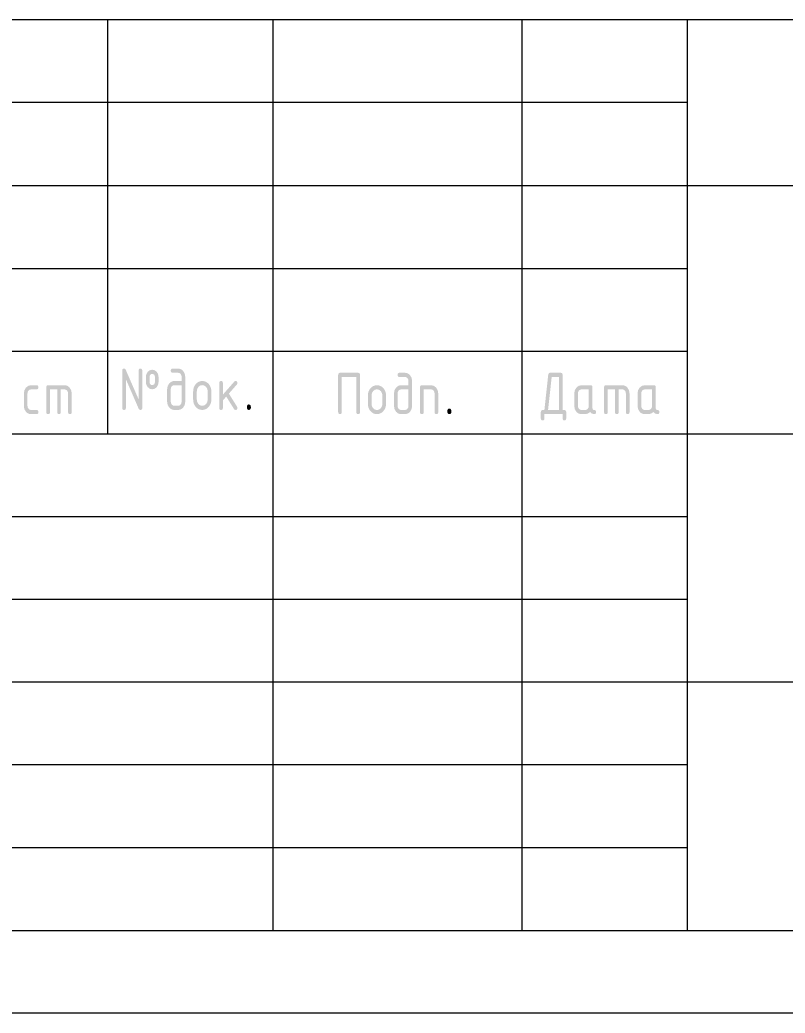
# Model space of a CAD drawing. Header units: millimetres. Extents: x 0 to 1189, y 0 to 841.
# Drawn here: x 1023.8 to 1070, y 0 to 60 of the extents above; entities that cross this region are included whole.
import ezdxf

# ---------------------------------------------------------------- set-up
doc = ezdxf.new("R2010")
doc.units = ezdxf.units.MM

msp = doc.modelspace()

# ---------------------------------------------------------------- hatches: boundary and pattern name
h = msp.add_hatch(color=7)
h.paths.add_polyline_path([(1030.232285, 38.846263), (1031.008396, 37.065287), (1031.008396, 38.793898), (1031.015313, 38.848881), (1031.036026, 38.888155), (1031.070486, 38.91172), (1031.11864, 38.919575), (1031.167112, 38.91172), (1031.201735, 38.888155), (1031.222509, 38.848881), (1031.229434, 38.793898), (1031.229434, 36.544939), (1031.222509, 36.490472), (1031.201735, 36.452335), (1031.167112, 36.429908), (1031.11864, 36.42257), (1031.059246, 36.436626), (1031.020523, 36.482101), (1030.241656, 38.276858), (1030.241656, 36.544939), (1030.23474, 36.490472), (1030.214026, 36.452335), (1030.179567, 36.429908), (1030.131413, 36.42257), (1030.08294, 36.429908), (1030.048317, 36.452335), (1030.027543, 36.490472), (1030.020619, 36.544939), (1030.020619, 38.793898), (1030.027543, 38.848881), (1030.048317, 38.888155), (1030.08294, 38.91172), (1030.131413, 38.919575), (1030.190944, 38.901316)])
h.paths.add_polyline_path([(1031.996174, 38.105981), (1031.996174, 38.413559), (1031.984461, 38.48632), (1031.947116, 38.545851), (1031.894751, 38.588432), (1031.83081, 38.602075), (1031.767627, 38.588432), (1031.713952, 38.545851), (1031.679432, 38.48632), (1031.66765, 38.413559), (1031.66765, 38.105981), (1031.679432, 38.034392), (1031.713952, 37.973138), (1031.767627, 37.933933), (1031.83081, 37.920773), (1031.894751, 37.933933), (1031.947116, 37.973138), (1031.984461, 38.035632)])
h.paths.add_polyline_path([(1032.213904, 38.105981), (1032.186481, 37.939169), (1032.103661, 37.798403), (1031.980051, 37.701251), (1031.83081, 37.669418), (1031.684393, 37.701251), (1031.560714, 37.798403), (1031.475207, 37.939169), (1031.447164, 38.105981), (1031.447164, 38.413559), (1031.475207, 38.581749), (1031.560714, 38.723893), (1031.684393, 38.818427), (1031.83081, 38.850122), (1031.980051, 38.818427), (1032.103661, 38.723893), (1032.186481, 38.581749), (1032.213904, 38.413559)])
h = msp.add_hatch(color=7)
h.paths.add_polyline_path([(1033.827979, 38.420174), (1033.827979, 36.921971), (1033.795802, 36.728218), (1033.699546, 36.565885), (1033.631686, 36.5021), (1033.557263, 36.457434), (1033.476536, 36.431165), (1033.389763, 36.42257), (1033.168725, 36.42257), (1033.080092, 36.431165), (1032.998744, 36.457434), (1032.924942, 36.5021), (1032.858942, 36.565885), (1032.762204, 36.728218), (1032.729958, 36.921971), (1032.729958, 37.669418), (1032.762204, 37.863171), (1032.858942, 38.025504), (1032.926104, 38.087662), (1032.999778, 38.132508), (1033.080479, 38.159681), (1033.168725, 38.16882), (1033.607493, 38.16882), (1033.607493, 38.420174), (1033.591714, 38.517256), (1033.545756, 38.598216), (1033.474788, 38.650375), (1033.389763, 38.668221), (1033.058482, 38.668221), (1033.011922, 38.676075), (1032.97828, 38.69964), (1032.957868, 38.738914), (1032.950995, 38.793898), (1032.957868, 38.848881), (1032.97828, 38.888155), (1033.011922, 38.91172), (1033.058482, 38.919575), (1033.389763, 38.919575), (1033.478396, 38.910462), (1033.559744, 38.883057), (1033.633546, 38.837254), (1033.699546, 38.772951), (1033.795802, 38.613719)])
h.paths.add_polyline_path([(1033.607493, 36.921971), (1033.607493, 37.917465), (1033.168725, 37.917465), (1033.083631, 37.899413), (1033.01218, 37.847461), (1032.966498, 37.766295), (1032.950995, 37.669418), (1032.950995, 36.921971), (1032.966912, 36.826335), (1033.015487, 36.743928), (1033.086525, 36.688875), (1033.168725, 36.670616), (1033.389763, 36.670616), (1033.473203, 36.688875), (1033.543, 36.743928), (1033.59137, 36.825094)])
h = msp.add_hatch(color=7)
h.dxf.hatch_style = 2
h.paths.add_polyline_path([(1043.170108, 38.665574), (1044.268129, 38.665574), (1044.314689, 38.657719), (1044.34833, 38.634155), (1044.368743, 38.594881), (1044.375616, 38.539897), (1044.375616, 36.290939), (1044.368743, 36.236472), (1044.34833, 36.198335), (1044.314689, 36.175907), (1044.268129, 36.168569), (1044.219656, 36.175907), (1044.185033, 36.198335), (1044.164259, 36.236472), (1044.157334, 36.290939), (1044.157334, 38.41422), (1043.280351, 38.41422), (1043.280351, 36.290939), (1043.273435, 36.236472), (1043.252721, 36.198335), (1043.218262, 36.175907), (1043.170108, 36.168569), (1043.121635, 36.175907), (1043.087012, 36.198335), (1043.066238, 36.236472), (1043.059314, 36.290939), (1043.059314, 38.539897), (1043.066238, 38.594881), (1043.087012, 38.634155), (1043.121635, 38.657719)])
h = msp.add_hatch(color=7)
h.paths.add_polyline_path([(1047.526313, 38.166173), (1047.526313, 36.66797), (1047.494135, 36.474218), (1047.397879, 36.311885), (1047.33002, 36.248099), (1047.255597, 36.203433), (1047.17487, 36.177164), (1047.088096, 36.168569), (1046.867059, 36.168569), (1046.778425, 36.177164), (1046.697078, 36.203433), (1046.623276, 36.248099), (1046.557276, 36.311885), (1046.460538, 36.474218), (1046.428292, 36.66797), (1046.428292, 37.415418), (1046.460538, 37.60917), (1046.557276, 37.771503), (1046.624438, 37.833661), (1046.698112, 37.878508), (1046.778813, 37.905681), (1046.867059, 37.914819), (1047.305826, 37.914819), (1047.305826, 38.166173), (1047.290048, 38.263256), (1047.24409, 38.344216), (1047.173121, 38.396374), (1047.088096, 38.41422), (1046.756816, 38.41422), (1046.710256, 38.422075), (1046.676614, 38.445639), (1046.656202, 38.484913), (1046.649329, 38.539897), (1046.656202, 38.594881), (1046.676614, 38.634155), (1046.710256, 38.657719), (1046.756816, 38.665574), (1047.088096, 38.665574), (1047.17673, 38.656462), (1047.258077, 38.629056), (1047.33188, 38.583254), (1047.397879, 38.518951), (1047.494135, 38.359719)])
h.paths.add_polyline_path([(1047.305826, 36.66797), (1047.305826, 37.663465), (1046.867059, 37.663465), (1046.781965, 37.645413), (1046.710514, 37.59346), (1046.664832, 37.512294), (1046.649329, 37.415418), (1046.649329, 36.66797), (1046.665245, 36.572334), (1046.713821, 36.489927), (1046.784859, 36.434875), (1046.867059, 36.416616), (1047.088096, 36.416616), (1047.171537, 36.434875), (1047.241334, 36.489927), (1047.289703, 36.571094)])
h = msp.add_hatch(color=7)
h.paths.add_polyline_path([(1056.609975, 36.416616), (1056.70506, 36.41572), (1056.753843, 36.40945), (1056.811789, 36.370245), (1056.830461, 36.294246), (1056.830461, 35.917215), (1056.823545, 35.862231), (1056.802832, 35.822957), (1056.768372, 35.799393), (1056.720218, 35.791538), (1056.671832, 35.799393), (1056.637398, 35.822957), (1056.616814, 35.862231), (1056.609975, 35.917215), (1056.609975, 36.168569), (1055.514711, 36.168569), (1055.514711, 35.917215), (1055.507795, 35.862231), (1055.487081, 35.822957), (1055.452621, 35.799393), (1055.404468, 35.791538), (1055.355995, 35.799393), (1055.321372, 35.822957), (1055.300598, 35.862231), (1055.293673, 35.917215), (1055.293673, 36.294246), (1055.312552, 36.370245), (1055.370292, 36.40945), (1055.419006, 36.41572), (1055.511954, 36.416616), (1055.744567, 38.55037), (1055.776469, 38.636911), (1055.842684, 38.665574), (1056.502488, 38.665574), (1056.549049, 38.657719), (1056.58269, 38.634155), (1056.603102, 38.594881), (1056.609975, 38.539897)])
h.paths.add_polyline_path([(1056.391694, 36.416616), (1056.391694, 38.41422), (1055.953478, 38.41422), (1055.732441, 36.416616)])
h = msp.add_hatch(color=7)
h.dxf.hatch_style = 2
h.paths.add_polyline_path([(1024.300746, 37.415418), (1024.300746, 36.66797), (1024.316662, 36.572334), (1024.365238, 36.489927), (1024.436276, 36.434875), (1024.518476, 36.416616), (1024.847, 36.416616), (1024.895154, 36.408761), (1024.929614, 36.385197), (1024.950327, 36.345922), (1024.957243, 36.290939), (1024.950327, 36.236472), (1024.929614, 36.198335), (1024.895154, 36.175907), (1024.847, 36.168569), (1024.518476, 36.168569), (1024.429842, 36.177164), (1024.348495, 36.203433), (1024.274692, 36.248099), (1024.208693, 36.311885), (1024.111955, 36.472771), (1024.079709, 36.66797), (1024.079709, 37.415418), (1024.111955, 37.60917), (1024.208693, 37.771503), (1024.348495, 37.878508), (1024.518476, 37.914819), (1024.847, 37.914819), (1024.895154, 37.906964), (1024.929614, 37.8834), (1024.950327, 37.844126), (1024.957243, 37.789142), (1024.950327, 37.734158), (1024.929614, 37.694884), (1024.895154, 37.67132), (1024.847, 37.663465), (1024.518476, 37.663465), (1024.433382, 37.645413), (1024.361931, 37.59346), (1024.316249, 37.512294)])
h = msp.add_hatch(color=7)
h.dxf.hatch_style = 2
h.paths.add_polyline_path([(1025.546807, 37.914819), (1026.534034, 37.914819), (1026.622521, 37.905681), (1026.703257, 37.878508), (1026.776964, 37.833661), (1026.844368, 37.771503), (1026.940624, 37.60917), (1026.972801, 37.415418), (1026.972801, 36.290939), (1026.965885, 36.236472), (1026.945171, 36.198335), (1026.910712, 36.175907), (1026.862558, 36.168569), (1026.814172, 36.175907), (1026.779738, 36.198335), (1026.759153, 36.236472), (1026.752315, 36.290939), (1026.752315, 37.415418), (1026.736536, 37.512294), (1026.690579, 37.59346), (1026.619541, 37.646859), (1026.534034, 37.663465), (1026.313547, 37.663465), (1026.313547, 36.290939), (1026.306631, 36.236472), (1026.285918, 36.198335), (1026.251458, 36.175907), (1026.203304, 36.168569), (1026.156511, 36.175907), (1026.122896, 36.198335), (1026.102613, 36.236472), (1026.095817, 36.290939), (1026.095817, 37.663465), (1025.65705, 37.663465), (1025.65705, 36.290939), (1025.650134, 36.236472), (1025.62942, 36.198335), (1025.594961, 36.175907), (1025.546807, 36.168569), (1025.498335, 36.175907), (1025.463711, 36.198335), (1025.442937, 36.236472), (1025.436013, 36.290939), (1025.436013, 37.792449), (1025.442937, 37.845521), (1025.463711, 37.883813), (1025.498335, 37.907016)])
h = msp.add_hatch(color=7)
h.paths.add_polyline_path([(1034.303765, 37.04434), (1034.303765, 37.543741), (1034.313618, 37.669582), (1034.343314, 37.785243), (1034.393062, 37.891085), (1034.463066, 37.98747), (1034.547755, 38.067198), (1034.640764, 38.123827), (1034.742351, 38.157614), (1034.852775, 38.16882), (1034.963432, 38.157666), (1035.064993, 38.12424), (1035.157873, 38.068593), (1035.242484, 37.990777), (1035.312721, 37.89434), (1035.362443, 37.788136), (1035.39201, 37.671494), (1035.401786, 37.543741), (1035.401786, 37.04434), (1035.391493, 36.920412), (1035.360789, 36.805733), (1035.309931, 36.700253), (1035.239177, 36.603919), (1035.156012, 36.524191), (1035.063339, 36.467562), (1034.961985, 36.433775), (1034.852775, 36.42257), (1034.742351, 36.433775), (1034.640764, 36.467562), (1034.547755, 36.524191), (1034.463066, 36.603919), (1034.393062, 36.700253), (1034.343314, 36.805733), (1034.313618, 36.920412)])
h.paths.add_polyline_path([(1035.181299, 37.047648), (1035.181299, 37.547049), (1035.15808, 37.690434), (1035.08649, 37.812734), (1034.979761, 37.894245), (1034.852775, 37.920773), (1034.726065, 37.894245), (1034.619611, 37.812734), (1034.548022, 37.690434), (1034.524802, 37.547049), (1034.524802, 37.047648), (1034.548022, 36.901851), (1034.619611, 36.782513), (1034.726065, 36.699073), (1034.852775, 36.670616), (1034.979761, 36.699073), (1035.08649, 36.782513), (1035.15808, 36.903298)])
h = msp.add_hatch(color=7)
h.dxf.hatch_style = 2
h.paths.add_polyline_path([(1036.098609, 37.34806), (1036.78873, 38.134093), (1036.822699, 38.160551), (1036.865349, 38.16882), (1036.913736, 38.161016), (1036.948169, 38.137814), (1036.968754, 38.099521), (1036.975592, 38.04645), (1036.966842, 37.998976), (1036.941968, 37.959358), (1036.460757, 37.407591), (1036.954646, 36.618251), (1036.975592, 36.544939), (1036.968754, 36.490472), (1036.948169, 36.452335), (1036.913736, 36.429908), (1036.865349, 36.42257), (1036.812502, 36.43573), (1036.773296, 36.474935), (1036.300905, 37.229549), (1036.098609, 36.995282), (1036.098609, 36.544939), (1036.091693, 36.490472), (1036.070979, 36.452335), (1036.03652, 36.429908), (1035.988366, 36.42257), (1035.939893, 36.429908), (1035.90527, 36.452335), (1035.884496, 36.490472), (1035.877572, 36.544939), (1035.877572, 38.04645), (1035.884496, 38.099521), (1035.90527, 38.137814), (1035.939893, 38.161016), (1035.988366, 38.16882), (1036.03652, 38.161016), (1036.070979, 38.137814), (1036.091693, 38.099521), (1036.098609, 38.04645)])
h = msp.add_hatch(color=7)
h.paths.add_polyline_path([(1044.852752, 36.79034), (1044.852752, 37.289741), (1044.862605, 37.415582), (1044.892302, 37.531242), (1044.942049, 37.637084), (1045.012053, 37.733469), (1045.096742, 37.813197), (1045.189751, 37.869826), (1045.291339, 37.903614), (1045.401763, 37.914819), (1045.512419, 37.903665), (1045.61398, 37.870239), (1045.70686, 37.814593), (1045.791472, 37.736776), (1045.861709, 37.64034), (1045.91143, 37.534136), (1045.940997, 37.417494), (1045.950773, 37.289741), (1045.950773, 36.79034), (1045.940481, 36.666411), (1045.909776, 36.551732), (1045.858918, 36.446252), (1045.788164, 36.349919), (1045.705, 36.270191), (1045.612327, 36.213562), (1045.510972, 36.179774), (1045.401763, 36.168569), (1045.291339, 36.179774), (1045.189751, 36.213562), (1045.096742, 36.270191), (1045.012053, 36.349919), (1044.942049, 36.446252), (1044.892302, 36.551732), (1044.862605, 36.666411)])
h.paths.add_polyline_path([(1045.730287, 36.793647), (1045.730287, 37.293048), (1045.707067, 37.436433), (1045.635478, 37.558734), (1045.528749, 37.640245), (1045.401763, 37.666772), (1045.275052, 37.640245), (1045.168598, 37.558734), (1045.097009, 37.436433), (1045.073789, 37.293048), (1045.073789, 36.793647), (1045.097009, 36.647851), (1045.168598, 36.528513), (1045.275052, 36.445072), (1045.401763, 36.416616), (1045.528749, 36.445072), (1045.635478, 36.528513), (1045.707067, 36.649298)])
h = msp.add_hatch(color=7)
h.dxf.hatch_style = 2
h.paths.add_polyline_path([(1048.003831, 36.290939), (1048.003831, 37.792449), (1048.010756, 37.845521), (1048.03153, 37.883813), (1048.066153, 37.907016), (1048.114626, 37.914819), (1048.663636, 37.914819), (1048.831137, 37.878508), (1048.973419, 37.771503), (1049.069675, 37.60917), (1049.101852, 37.415418), (1049.101852, 36.290939), (1049.095014, 36.236472), (1049.074429, 36.198335), (1049.039996, 36.175907), (1048.991609, 36.168569), (1048.943455, 36.175907), (1048.908996, 36.198335), (1048.888282, 36.236472), (1048.881366, 36.290939), (1048.881366, 37.415418), (1048.865588, 37.512294), (1048.81963, 37.59346), (1048.748661, 37.646859), (1048.663636, 37.663465), (1048.224869, 37.663465), (1048.224869, 36.290939), (1048.217953, 36.236472), (1048.197239, 36.198335), (1048.16278, 36.175907), (1048.114626, 36.168569), (1048.066153, 36.175907), (1048.03153, 36.198335), (1048.010756, 36.236472)])
h = msp.add_hatch(color=7)
h.paths.add_polyline_path([(1058.192743, 37.663465), (1057.753976, 37.663465), (1057.668882, 37.645413), (1057.597431, 37.59346), (1057.551749, 37.512294), (1057.536246, 37.415418), (1057.536246, 36.66797), (1057.552162, 36.572334), (1057.600738, 36.489927), (1057.671776, 36.434875), (1057.753976, 36.416616), (1057.975013, 36.416616), (1058.058453, 36.434875), (1058.128251, 36.489927), (1058.17662, 36.571094), (1058.192743, 36.66797)])
h.paths.add_polyline_path([(1058.63151, 36.290939), (1058.624637, 36.236472), (1058.604225, 36.198335), (1058.570584, 36.175907), (1058.524023, 36.168569), (1058.383464, 36.200402), (1058.272669, 36.297553), (1058.13645, 36.200402), (1057.975013, 36.168569), (1057.753976, 36.168569), (1057.665342, 36.177164), (1057.583995, 36.203433), (1057.510192, 36.248099), (1057.444193, 36.311885), (1057.347454, 36.472771), (1057.315208, 36.66797), (1057.315208, 37.415418), (1057.347454, 37.60917), (1057.444193, 37.771503), (1057.583995, 37.878508), (1057.753976, 37.914819), (1058.302986, 37.914819), (1058.351373, 37.907016), (1058.385806, 37.883813), (1058.406391, 37.845521), (1058.413229, 37.792449), (1058.413229, 36.542293), (1058.420154, 36.487309), (1058.440928, 36.448035), (1058.475551, 36.424471), (1058.524023, 36.416616), (1058.570584, 36.408761), (1058.604225, 36.385197), (1058.624637, 36.345922)])
h = msp.add_hatch(color=7)
h.dxf.hatch_style = 2
h.paths.add_polyline_path([(1059.22657, 37.914819), (1060.213796, 37.914819), (1060.302284, 37.905681), (1060.383019, 37.878508), (1060.456727, 37.833661), (1060.524131, 37.771503), (1060.620387, 37.60917), (1060.652564, 37.415418), (1060.652564, 36.290939), (1060.645648, 36.236472), (1060.624934, 36.198335), (1060.590475, 36.175907), (1060.542321, 36.168569), (1060.493934, 36.175907), (1060.459501, 36.198335), (1060.438916, 36.236472), (1060.432078, 36.290939), (1060.432078, 37.415418), (1060.416299, 37.512294), (1060.370342, 37.59346), (1060.299304, 37.646859), (1060.213796, 37.663465), (1059.99331, 37.663465), (1059.99331, 36.290939), (1059.986394, 36.236472), (1059.965681, 36.198335), (1059.931221, 36.175907), (1059.883067, 36.168569), (1059.836274, 36.175907), (1059.802659, 36.198335), (1059.782376, 36.236472), (1059.77558, 36.290939), (1059.77558, 37.663465), (1059.336813, 37.663465), (1059.336813, 36.290939), (1059.329897, 36.236472), (1059.309183, 36.198335), (1059.274724, 36.175907), (1059.22657, 36.168569), (1059.178097, 36.175907), (1059.143474, 36.198335), (1059.1227, 36.236472), (1059.115776, 36.290939), (1059.115776, 37.792449), (1059.1227, 37.845521), (1059.143474, 37.883813), (1059.178097, 37.907016)])
h = msp.add_hatch(color=7)
h.paths.add_polyline_path([(1062.014845, 37.663465), (1061.576078, 37.663465), (1061.490984, 37.645413), (1061.419533, 37.59346), (1061.373851, 37.512294), (1061.358348, 37.415418), (1061.358348, 36.66797), (1061.374264, 36.572334), (1061.42284, 36.489927), (1061.493878, 36.434875), (1061.576078, 36.416616), (1061.797115, 36.416616), (1061.880556, 36.434875), (1061.950353, 36.489927), (1061.998722, 36.571094), (1062.014845, 36.66797)])
h.paths.add_polyline_path([(1062.453613, 36.290939), (1062.44674, 36.236472), (1062.426328, 36.198335), (1062.392686, 36.175907), (1062.346126, 36.168569), (1062.205566, 36.200402), (1062.094772, 36.297553), (1061.958553, 36.200402), (1061.797115, 36.168569), (1061.576078, 36.168569), (1061.487444, 36.177164), (1061.406097, 36.203433), (1061.332295, 36.248099), (1061.266295, 36.311885), (1061.169557, 36.472771), (1061.137311, 36.66797), (1061.137311, 37.415418), (1061.169557, 37.60917), (1061.266295, 37.771503), (1061.406097, 37.878508), (1061.576078, 37.914819), (1062.125088, 37.914819), (1062.173475, 37.907016), (1062.207909, 37.883813), (1062.228493, 37.845521), (1062.235332, 37.792449), (1062.235332, 36.542293), (1062.242256, 36.487309), (1062.26303, 36.448035), (1062.297653, 36.424471), (1062.346126, 36.416616), (1062.392686, 36.408761), (1062.426328, 36.385197), (1062.44674, 36.345922)])

# ---------------------------------------------------------------- linework, layer by layer
at = {"color": 7, "lineweight": 0}
for p, q in [((20.106931, 4.988778), (1184.111809, 4.988778)), ((1189.107153, -0.006567), (0.125554, -0.006567))]:
    msp.add_line(p, q, dxfattribs=at)
for points in [[(1184.111809, 59.979862), (999.111526, 59.979862)], [(1029.121572, 59.979862), (1029.121572, 34.960824)], [(1039.121588, 59.979862), (1039.121588, 4.988778)], [(1054.14161, 59.979862), (1054.14161, 4.988778)], [(1064.131626, 59.979862), (1064.131626, 4.988778)], [(1064.131626, 54.984855), (999.111526, 54.984855)], [(1064.131626, 49.946847), (999.111526, 49.946847)], [(1184.111809, 49.946847), (1064.131626, 49.946847)], [(1064.131626, 44.951839), (999.111526, 44.951839)], [(1064.131626, 39.955832), (999.111526, 39.955832)], [(1184.111809, 34.960824), (999.111526, 34.960824)], [(1064.131626, 29.965816), (999.111526, 29.965816)], [(1064.131626, 24.969809), (999.111526, 24.969809)], [(1064.131626, 19.974801), (999.111526, 19.974801)], [(1184.111809, 19.974801), (1064.131626, 19.974801)], [(1064.131626, 14.979794), (999.111526, 14.979794)], [(1064.131626, 9.983786), (999.111526, 9.983786)], [(20.106931, 4.994778), (1184.111809, 4.988778)], [(20.106931, 4.994778), (1184.111809, 4.988778)]]:
    msp.add_lwpolyline(points, dxfattribs=at)

# ---------------------------------------------------------------- texts
at = {"color": 7, "char_height": 2.350635, "attachment_point": 1}
for insert in [(1037.338232, 38.773201), (1049.445607, 38.519211)]:
    msp.add_mtext('{\\fGOSTCommon|b0|i0|c0;.}', dxfattribs=dict(at, insert=insert))

doc.saveas('drawing.dxf')
